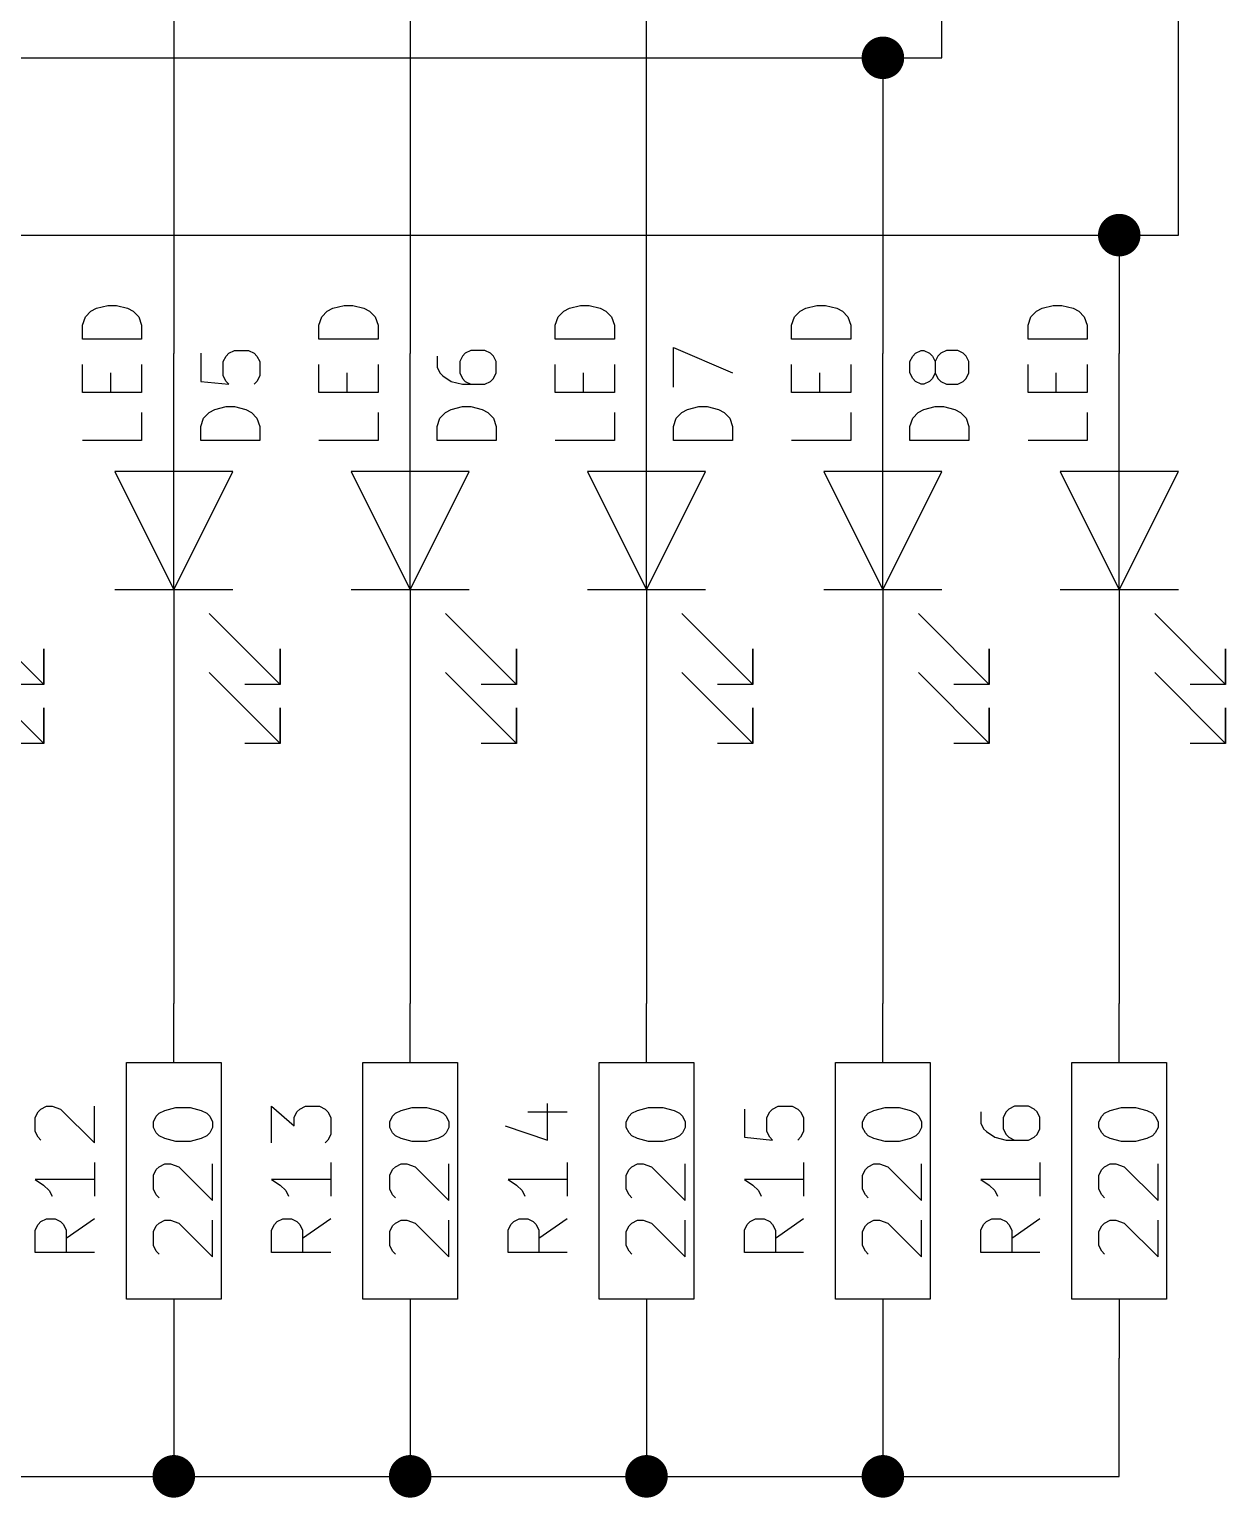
# Model space of a CAD drawing. Extents: x 0.4 to 11.3, y -16.1 to -0.4.
# Drawn here: x 5.028 to 6.04, y -11.868 to -10.626 of the extents above; entities that cross this region are included whole.
import ezdxf

# ---------------------------------------------------------------- set-up
doc = ezdxf.new("R2010")
doc.units = 0
doc.header["$MEASUREMENT"] = 0
for name, color, linetype in [('CYAN2', 4, 'CONTINUOUS'), ('GREEN3', 91, 'CONTINUOUS'), ('RED2', 1, 'CONTINUOUS')]:
    doc.layers.add(name, color=color, linetype=linetype)

msp = doc.modelspace()

# ---------------------------------------------------------------- linework, layer by layer
at = {"layer": 'CYAN2', "linetype": 'CONTINUOUS'}
for p, q in [((5.0752, -10.869), (5.0799, -10.8642)), ((5.0752, -10.869), (5.0799, -10.8642)), ((5.0799, -10.8642), (5.0847, -10.8618)), ((5.0799, -10.8642), (5.0847, -10.8618)), ((5.0847, -10.8618), (5.0942, -10.8594)), ((5.0847, -10.8618), (5.0942, -10.8594)), ((5.0942, -10.8594), (5.1014, -10.8594)), ((5.0942, -10.8594), (5.1014, -10.8594)), ((5.1014, -10.8594), (5.1109, -10.8618)), ((5.1014, -10.8594), (5.1109, -10.8618)), ((5.1109, -10.8618), (5.1157, -10.8642)), ((5.1109, -10.8618), (5.1157, -10.8642)), ((5.1157, -10.8642), (5.1204, -10.869)), ((5.1157, -10.8642), (5.1204, -10.869)), ((5.2752, -10.869), (5.2799, -10.8642)), ((5.2752, -10.869), (5.2799, -10.8642)), ((5.2799, -10.8642), (5.2847, -10.8618)), ((5.2799, -10.8642), (5.2847, -10.8618)), ((5.2847, -10.8618), (5.2942, -10.8594)), ((5.2847, -10.8618), (5.2942, -10.8594)), ((5.2942, -10.8594), (5.3014, -10.8594)), ((5.2942, -10.8594), (5.3014, -10.8594)), ((5.3014, -10.8594), (5.3109, -10.8618)), ((5.3014, -10.8594), (5.3109, -10.8618)), ((5.3109, -10.8618), (5.3157, -10.8642)), ((5.3109, -10.8618), (5.3157, -10.8642)), ((5.3157, -10.8642), (5.3204, -10.869)), ((5.3157, -10.8642), (5.3204, -10.869)), ((5.4752, -10.869), (5.4799, -10.8642)), ((5.4752, -10.869), (5.4799, -10.8642)), ((5.4799, -10.8642), (5.4847, -10.8618)), ((5.4799, -10.8642), (5.4847, -10.8618)), ((5.4847, -10.8618), (5.4942, -10.8594)), ((5.4847, -10.8618), (5.4942, -10.8594)), ((5.4942, -10.8594), (5.5014, -10.8594)), ((5.4942, -10.8594), (5.5014, -10.8594)), ((5.5014, -10.8594), (5.5109, -10.8618)), ((5.5014, -10.8594), (5.5109, -10.8618)), ((5.5109, -10.8618), (5.5157, -10.8642)), ((5.5109, -10.8618), (5.5157, -10.8642)), ((5.5157, -10.8642), (5.5204, -10.869)), ((5.5157, -10.8642), (5.5204, -10.869)), ((5.6752, -10.869), (5.6799, -10.8642)), ((5.6752, -10.869), (5.6799, -10.8642)), ((5.6799, -10.8642), (5.6847, -10.8618)), ((5.6799, -10.8642), (5.6847, -10.8618)), ((5.6847, -10.8618), (5.6942, -10.8594)), ((5.6847, -10.8618), (5.6942, -10.8594)), ((5.6942, -10.8594), (5.7014, -10.8594)), ((5.6942, -10.8594), (5.7014, -10.8594)), ((5.7014, -10.8594), (5.7109, -10.8618)), ((5.7014, -10.8594), (5.7109, -10.8618)), ((5.7109, -10.8618), (5.7157, -10.8642)), ((5.7109, -10.8618), (5.7157, -10.8642)), ((5.7157, -10.8642), (5.7204, -10.869)), ((5.7157, -10.8642), (5.7204, -10.869)), ((5.8752, -10.869), (5.8799, -10.8642)), ((5.8752, -10.869), (5.8799, -10.8642)), ((5.8799, -10.8642), (5.8847, -10.8618)), ((5.8799, -10.8642), (5.8847, -10.8618)), ((5.8847, -10.8618), (5.8942, -10.8594)), ((5.8847, -10.8618), (5.8942, -10.8594)), ((5.8942, -10.8594), (5.9014, -10.8594)), ((5.8942, -10.8594), (5.9014, -10.8594)), ((5.9014, -10.8594), (5.9109, -10.8618)), ((5.9014, -10.8594), (5.9109, -10.8618)), ((5.9109, -10.8618), (5.9157, -10.8642)), ((5.9109, -10.8618), (5.9157, -10.8642)), ((5.9157, -10.8642), (5.9204, -10.869)), ((5.9157, -10.8642), (5.9204, -10.869)), ((5.0728, -10.8761), (5.0752, -10.869)), ((5.0728, -10.8761), (5.0752, -10.869)), ((5.0728, -10.888), (5.0728, -10.8761)), ((5.0728, -10.888), (5.0728, -10.8761)), ((5.1204, -10.869), (5.1228, -10.8761)), ((5.1204, -10.869), (5.1228, -10.8761)), ((5.1228, -10.8761), (5.1228, -10.888)), ((5.1228, -10.8761), (5.1228, -10.888)), ((5.2728, -10.8761), (5.2752, -10.869)), ((5.2728, -10.8761), (5.2752, -10.869)), ((5.2728, -10.888), (5.2728, -10.8761)), ((5.2728, -10.888), (5.2728, -10.8761)), ((5.3204, -10.869), (5.3228, -10.8761)), ((5.3204, -10.869), (5.3228, -10.8761)), ((5.3228, -10.8761), (5.3228, -10.888)), ((5.3228, -10.8761), (5.3228, -10.888)), ((5.4728, -10.8761), (5.4752, -10.869)), ((5.4728, -10.8761), (5.4752, -10.869)), ((5.4728, -10.888), (5.4728, -10.8761)), ((5.4728, -10.888), (5.4728, -10.8761)), ((5.5204, -10.869), (5.5228, -10.8761)), ((5.5204, -10.869), (5.5228, -10.8761)), ((5.5228, -10.8761), (5.5228, -10.888)), ((5.5228, -10.8761), (5.5228, -10.888)), ((5.6728, -10.8761), (5.6752, -10.869)), ((5.6728, -10.8761), (5.6752, -10.869)), ((5.6728, -10.888), (5.6728, -10.8761)), ((5.6728, -10.888), (5.6728, -10.8761)), ((5.7204, -10.869), (5.7228, -10.8761)), ((5.7204, -10.869), (5.7228, -10.8761)), ((5.7228, -10.8761), (5.7228, -10.888)), ((5.7228, -10.8761), (5.7228, -10.888)), ((5.8728, -10.8761), (5.8752, -10.869)), ((5.8728, -10.8761), (5.8752, -10.869)), ((5.8728, -10.888), (5.8728, -10.8761)), ((5.8728, -10.888), (5.8728, -10.8761)), ((5.9204, -10.869), (5.9228, -10.8761)), ((5.9204, -10.869), (5.9228, -10.8761)), ((5.9228, -10.8761), (5.9228, -10.888)), ((5.9228, -10.8761), (5.9228, -10.888)), ((5.1228, -10.888), (5.0728, -10.888)), ((5.1228, -10.888), (5.0728, -10.888)), ((5.3228, -10.888), (5.2728, -10.888)), ((5.3228, -10.888), (5.2728, -10.888)), ((5.5228, -10.888), (5.4728, -10.888)), ((5.5228, -10.888), (5.4728, -10.888)), ((5.7228, -10.888), (5.6728, -10.888)), ((5.7228, -10.888), (5.6728, -10.888)), ((5.9228, -10.888), (5.8728, -10.888)), ((5.9228, -10.888), (5.8728, -10.888)), ((5.1728, -10.8999), (5.1728, -10.9237)), ((5.1728, -10.8999), (5.1728, -10.9237)), ((5.1919, -10.907), (5.1942, -10.9023)), ((5.1919, -10.907), (5.1942, -10.9023)), ((5.1942, -10.9023), (5.1966, -10.8999)), ((5.1942, -10.9023), (5.1966, -10.8999)), ((5.1966, -10.8999), (5.2014, -10.8975)), ((5.1966, -10.8999), (5.2014, -10.8975)), ((5.2014, -10.8975), (5.2133, -10.8975)), ((5.2014, -10.8975), (5.2133, -10.8975)), ((5.2133, -10.8975), (5.218, -10.8999)), ((5.2133, -10.8975), (5.218, -10.8999)), ((5.218, -10.8999), (5.2204, -10.9023)), ((5.218, -10.8999), (5.2204, -10.9023)), ((5.2204, -10.9023), (5.2228, -10.907)), ((5.2204, -10.9023), (5.2228, -10.907)), ((5.3728, -10.9023), (5.3728, -10.9118)), ((5.3728, -10.9023), (5.3728, -10.9118)), ((5.3942, -10.9023), (5.3919, -10.907)), ((5.3942, -10.9023), (5.3919, -10.907)), ((5.3966, -10.8999), (5.3942, -10.9023)), ((5.3966, -10.8999), (5.3942, -10.9023)), ((5.4014, -10.8975), (5.3966, -10.8999)), ((5.4014, -10.8975), (5.3966, -10.8999)), ((5.4133, -10.8975), (5.4014, -10.8975)), ((5.4133, -10.8975), (5.4014, -10.8975)), ((5.418, -10.8999), (5.4133, -10.8975)), ((5.418, -10.8999), (5.4133, -10.8975)), ((5.4204, -10.9023), (5.418, -10.8999)), ((5.4204, -10.9023), (5.418, -10.8999)), ((5.4228, -10.907), (5.4204, -10.9023)), ((5.4228, -10.907), (5.4204, -10.9023)), ((5.5728, -10.9285), (5.5728, -10.8951)), ((5.5728, -10.8951), (5.6228, -10.9166)), ((5.5728, -10.9285), (5.5728, -10.8951)), ((5.5728, -10.8951), (5.6228, -10.9166)), ((5.7728, -10.907), (5.7752, -10.9023)), ((5.7728, -10.907), (5.7752, -10.9023)), ((5.7752, -10.9023), (5.7776, -10.8999)), ((5.7752, -10.9023), (5.7776, -10.8999)), ((5.7776, -10.8999), (5.7823, -10.8975)), ((5.7776, -10.8999), (5.7823, -10.8975)), ((5.7823, -10.8975), (5.7847, -10.8975)), ((5.7823, -10.8975), (5.7847, -10.8975)), ((5.7847, -10.8975), (5.7895, -10.8999)), ((5.7847, -10.8975), (5.7895, -10.8999)), ((5.7895, -10.8999), (5.7919, -10.9023)), ((5.7895, -10.8999), (5.7919, -10.9023)), ((5.7919, -10.9023), (5.7942, -10.907)), ((5.7919, -10.9023), (5.7942, -10.907)), ((5.7966, -10.9023), (5.7942, -10.907)), ((5.7966, -10.9023), (5.7942, -10.907)), ((5.799, -10.8999), (5.7966, -10.9023)), ((5.799, -10.8999), (5.7966, -10.9023)), ((5.8038, -10.8975), (5.799, -10.8999)), ((5.8038, -10.8975), (5.799, -10.8999)), ((5.8133, -10.8975), (5.8038, -10.8975)), ((5.8133, -10.8975), (5.8038, -10.8975)), ((5.818, -10.8999), (5.8133, -10.8975)), ((5.818, -10.8999), (5.8133, -10.8975)), ((5.8204, -10.9023), (5.818, -10.8999)), ((5.8204, -10.9023), (5.818, -10.8999)), ((5.8228, -10.907), (5.8204, -10.9023)), ((5.8228, -10.907), (5.8204, -10.9023)), ((5.0728, -10.9332), (5.0728, -10.9094)), ((5.0728, -10.9332), (5.0728, -10.9094)), ((5.0966, -10.9332), (5.0966, -10.9166)), ((5.0966, -10.9332), (5.0966, -10.9166)), ((5.1228, -10.9094), (5.1228, -10.9332)), ((5.1228, -10.9094), (5.1228, -10.9332)), ((5.1919, -10.9189), (5.1919, -10.907)), ((5.1919, -10.9189), (5.1919, -10.907)), ((5.2228, -10.907), (5.2228, -10.9189)), ((5.2228, -10.907), (5.2228, -10.9189)), ((5.2728, -10.9332), (5.2728, -10.9094)), ((5.2728, -10.9332), (5.2728, -10.9094)), ((5.2966, -10.9332), (5.2966, -10.9166)), ((5.2966, -10.9332), (5.2966, -10.9166)), ((5.3228, -10.9094), (5.3228, -10.9332)), ((5.3228, -10.9094), (5.3228, -10.9332)), ((5.3728, -10.9118), (5.3752, -10.9166)), ((5.3728, -10.9118), (5.3752, -10.9166)), ((5.3752, -10.9166), (5.3776, -10.9189)), ((5.3752, -10.9166), (5.3776, -10.9189)), ((5.3919, -10.907), (5.3919, -10.9166)), ((5.3919, -10.907), (5.3919, -10.9166)), ((5.3919, -10.9166), (5.3942, -10.9213)), ((5.3919, -10.9166), (5.3942, -10.9213)), ((5.4204, -10.9213), (5.4228, -10.9166)), ((5.4204, -10.9213), (5.4228, -10.9166)), ((5.4228, -10.9166), (5.4228, -10.907)), ((5.4228, -10.9166), (5.4228, -10.907)), ((5.4728, -10.9332), (5.4728, -10.9094)), ((5.4728, -10.9332), (5.4728, -10.9094)), ((5.4966, -10.9332), (5.4966, -10.9166)), ((5.4966, -10.9332), (5.4966, -10.9166)), ((5.5228, -10.9094), (5.5228, -10.9332)), ((5.5228, -10.9094), (5.5228, -10.9332)), ((5.6728, -10.9332), (5.6728, -10.9094)), ((5.6728, -10.9332), (5.6728, -10.9094)), ((5.6966, -10.9332), (5.6966, -10.9166)), ((5.6966, -10.9332), (5.6966, -10.9166)), ((5.7228, -10.9094), (5.7228, -10.9332)), ((5.7228, -10.9094), (5.7228, -10.9332)), ((5.7728, -10.9166), (5.7728, -10.907)), ((5.7728, -10.9166), (5.7728, -10.907)), ((5.7752, -10.9213), (5.7728, -10.9166)), ((5.7752, -10.9213), (5.7728, -10.9166)), ((5.7942, -10.9166), (5.7919, -10.9213)), ((5.7942, -10.9166), (5.7919, -10.9213)), ((5.7942, -10.907), (5.7942, -10.9166)), ((5.7942, -10.907), (5.7942, -10.9166)), ((5.7942, -10.9166), (5.7966, -10.9213)), ((5.7942, -10.9166), (5.7966, -10.9213)), ((5.8204, -10.9213), (5.8228, -10.9166)), ((5.8204, -10.9213), (5.8228, -10.9166)), ((5.8228, -10.9166), (5.8228, -10.907)), ((5.8228, -10.9166), (5.8228, -10.907)), ((5.8728, -10.9332), (5.8728, -10.9094)), ((5.8728, -10.9332), (5.8728, -10.9094)), ((5.8966, -10.9332), (5.8966, -10.9166)), ((5.8966, -10.9332), (5.8966, -10.9166)), ((5.9228, -10.9094), (5.9228, -10.9332)), ((5.9228, -10.9094), (5.9228, -10.9332)), ((5.1728, -10.9237), (5.1966, -10.9261)), ((5.1728, -10.9237), (5.1966, -10.9261)), ((5.1942, -10.9237), (5.1919, -10.9189)), ((5.1942, -10.9237), (5.1919, -10.9189)), ((5.1966, -10.9261), (5.1942, -10.9237)), ((5.1966, -10.9261), (5.1942, -10.9237)), ((5.2204, -10.9237), (5.218, -10.9261)), ((5.2204, -10.9237), (5.218, -10.9261)), ((5.2228, -10.9189), (5.2204, -10.9237)), ((5.2228, -10.9189), (5.2204, -10.9237)), ((5.3776, -10.9189), (5.3847, -10.9237)), ((5.3776, -10.9189), (5.3847, -10.9237)), ((5.3847, -10.9237), (5.3942, -10.9261)), ((5.3847, -10.9237), (5.3942, -10.9261)), ((5.3942, -10.9213), (5.3966, -10.9237)), ((5.3942, -10.9213), (5.3966, -10.9237)), ((5.3942, -10.9261), (5.4133, -10.9261)), ((5.3942, -10.9261), (5.4133, -10.9261)), ((5.3966, -10.9237), (5.4014, -10.9261)), ((5.3966, -10.9237), (5.4014, -10.9261)), ((5.4133, -10.9261), (5.418, -10.9237)), ((5.4133, -10.9261), (5.418, -10.9237)), ((5.418, -10.9237), (5.4204, -10.9213)), ((5.418, -10.9237), (5.4204, -10.9213)), ((5.7776, -10.9237), (5.7752, -10.9213)), ((5.7776, -10.9237), (5.7752, -10.9213)), ((5.7823, -10.9261), (5.7776, -10.9237)), ((5.7823, -10.9261), (5.7776, -10.9237)), ((5.7847, -10.9261), (5.7823, -10.9261)), ((5.7847, -10.9261), (5.7823, -10.9261)), ((5.7895, -10.9237), (5.7847, -10.9261)), ((5.7895, -10.9237), (5.7847, -10.9261)), ((5.7919, -10.9213), (5.7895, -10.9237)), ((5.7919, -10.9213), (5.7895, -10.9237)), ((5.7966, -10.9213), (5.799, -10.9237)), ((5.7966, -10.9213), (5.799, -10.9237)), ((5.799, -10.9237), (5.8038, -10.9261)), ((5.799, -10.9237), (5.8038, -10.9261)), ((5.8038, -10.9261), (5.8133, -10.9261)), ((5.8038, -10.9261), (5.8133, -10.9261)), ((5.8133, -10.9261), (5.818, -10.9237)), ((5.8133, -10.9261), (5.818, -10.9237)), ((5.818, -10.9237), (5.8204, -10.9213)), ((5.818, -10.9237), (5.8204, -10.9213)), ((5.1228, -10.9332), (5.0728, -10.9332)), ((5.1228, -10.9332), (5.0728, -10.9332)), ((5.3228, -10.9332), (5.2728, -10.9332)), ((5.3228, -10.9332), (5.2728, -10.9332)), ((5.5228, -10.9332), (5.4728, -10.9332)), ((5.5228, -10.9332), (5.4728, -10.9332)), ((5.7228, -10.9332), (5.6728, -10.9332)), ((5.7228, -10.9332), (5.6728, -10.9332)), ((5.9228, -10.9332), (5.8728, -10.9332)), ((5.9228, -10.9332), (5.8728, -10.9332)), ((5.1228, -10.9499), (5.1228, -10.9737)), ((5.1228, -10.9499), (5.1228, -10.9737)), ((5.1728, -10.9618), (5.1752, -10.9547)), ((5.1728, -10.9618), (5.1752, -10.9547)), ((5.1752, -10.9547), (5.1799, -10.9499)), ((5.1752, -10.9547), (5.1799, -10.9499)), ((5.1799, -10.9499), (5.1847, -10.9475)), ((5.1799, -10.9499), (5.1847, -10.9475)), ((5.1847, -10.9475), (5.1942, -10.9451)), ((5.1847, -10.9475), (5.1942, -10.9451)), ((5.1942, -10.9451), (5.2014, -10.9451)), ((5.1942, -10.9451), (5.2014, -10.9451)), ((5.2014, -10.9451), (5.2109, -10.9475)), ((5.2014, -10.9451), (5.2109, -10.9475)), ((5.2109, -10.9475), (5.2157, -10.9499)), ((5.2109, -10.9475), (5.2157, -10.9499)), ((5.2157, -10.9499), (5.2204, -10.9547)), ((5.2157, -10.9499), (5.2204, -10.9547)), ((5.2204, -10.9547), (5.2228, -10.9618)), ((5.2204, -10.9547), (5.2228, -10.9618)), ((5.3228, -10.9499), (5.3228, -10.9737)), ((5.3228, -10.9499), (5.3228, -10.9737)), ((5.3728, -10.9618), (5.3752, -10.9547)), ((5.3728, -10.9618), (5.3752, -10.9547)), ((5.3752, -10.9547), (5.3799, -10.9499)), ((5.3752, -10.9547), (5.3799, -10.9499)), ((5.3799, -10.9499), (5.3847, -10.9475)), ((5.3799, -10.9499), (5.3847, -10.9475)), ((5.3847, -10.9475), (5.3942, -10.9451)), ((5.3847, -10.9475), (5.3942, -10.9451)), ((5.3942, -10.9451), (5.4014, -10.9451)), ((5.3942, -10.9451), (5.4014, -10.9451)), ((5.4014, -10.9451), (5.4109, -10.9475)), ((5.4014, -10.9451), (5.4109, -10.9475)), ((5.4109, -10.9475), (5.4157, -10.9499)), ((5.4109, -10.9475), (5.4157, -10.9499)), ((5.4157, -10.9499), (5.4204, -10.9547)), ((5.4157, -10.9499), (5.4204, -10.9547)), ((5.4204, -10.9547), (5.4228, -10.9618)), ((5.4204, -10.9547), (5.4228, -10.9618)), ((5.5228, -10.9499), (5.5228, -10.9737)), ((5.5228, -10.9499), (5.5228, -10.9737)), ((5.5728, -10.9618), (5.5752, -10.9547)), ((5.5728, -10.9618), (5.5752, -10.9547)), ((5.5752, -10.9547), (5.5799, -10.9499)), ((5.5752, -10.9547), (5.5799, -10.9499)), ((5.5799, -10.9499), (5.5847, -10.9475)), ((5.5799, -10.9499), (5.5847, -10.9475)), ((5.5847, -10.9475), (5.5942, -10.9451)), ((5.5847, -10.9475), (5.5942, -10.9451)), ((5.5942, -10.9451), (5.6014, -10.9451)), ((5.5942, -10.9451), (5.6014, -10.9451)), ((5.6014, -10.9451), (5.6109, -10.9475)), ((5.6014, -10.9451), (5.6109, -10.9475)), ((5.6109, -10.9475), (5.6157, -10.9499)), ((5.6109, -10.9475), (5.6157, -10.9499)), ((5.6157, -10.9499), (5.6204, -10.9547)), ((5.6157, -10.9499), (5.6204, -10.9547)), ((5.6204, -10.9547), (5.6228, -10.9618)), ((5.6204, -10.9547), (5.6228, -10.9618)), ((5.7228, -10.9499), (5.7228, -10.9737)), ((5.7228, -10.9499), (5.7228, -10.9737)), ((5.7728, -10.9618), (5.7752, -10.9547)), ((5.7728, -10.9618), (5.7752, -10.9547)), ((5.7752, -10.9547), (5.7799, -10.9499)), ((5.7752, -10.9547), (5.7799, -10.9499)), ((5.7799, -10.9499), (5.7847, -10.9475)), ((5.7799, -10.9499), (5.7847, -10.9475)), ((5.7847, -10.9475), (5.7942, -10.9451)), ((5.7847, -10.9475), (5.7942, -10.9451)), ((5.7942, -10.9451), (5.8014, -10.9451)), ((5.7942, -10.9451), (5.8014, -10.9451)), ((5.8014, -10.9451), (5.8109, -10.9475)), ((5.8014, -10.9451), (5.8109, -10.9475)), ((5.8109, -10.9475), (5.8157, -10.9499)), ((5.8109, -10.9475), (5.8157, -10.9499)), ((5.8157, -10.9499), (5.8204, -10.9547)), ((5.8157, -10.9499), (5.8204, -10.9547)), ((5.8204, -10.9547), (5.8228, -10.9618)), ((5.8204, -10.9547), (5.8228, -10.9618)), ((5.9228, -10.9499), (5.9228, -10.9737)), ((5.9228, -10.9499), (5.9228, -10.9737)), ((5.1728, -10.9737), (5.1728, -10.9618)), ((5.1728, -10.9737), (5.1728, -10.9618)), ((5.2228, -10.9618), (5.2228, -10.9737)), ((5.2228, -10.9618), (5.2228, -10.9737)), ((5.3728, -10.9737), (5.3728, -10.9618)), ((5.3728, -10.9737), (5.3728, -10.9618)), ((5.4228, -10.9618), (5.4228, -10.9737)), ((5.4228, -10.9618), (5.4228, -10.9737)), ((5.5728, -10.9737), (5.5728, -10.9618)), ((5.5728, -10.9737), (5.5728, -10.9618)), ((5.6228, -10.9618), (5.6228, -10.9737)), ((5.6228, -10.9618), (5.6228, -10.9737)), ((5.7728, -10.9737), (5.7728, -10.9618)), ((5.7728, -10.9737), (5.7728, -10.9618)), ((5.8228, -10.9618), (5.8228, -10.9737)), ((5.8228, -10.9618), (5.8228, -10.9737)), ((5.1228, -10.9737), (5.0728, -10.9737)), ((5.1228, -10.9737), (5.0728, -10.9737)), ((5.2228, -10.9737), (5.1728, -10.9737)), ((5.2228, -10.9737), (5.1728, -10.9737)), ((5.3228, -10.9737), (5.2728, -10.9737)), ((5.3228, -10.9737), (5.2728, -10.9737)), ((5.4228, -10.9737), (5.3728, -10.9737)), ((5.4228, -10.9737), (5.3728, -10.9737)), ((5.5228, -10.9737), (5.4728, -10.9737)), ((5.5228, -10.9737), (5.4728, -10.9737)), ((5.6228, -10.9737), (5.5728, -10.9737)), ((5.6228, -10.9737), (5.5728, -10.9737)), ((5.7228, -10.9737), (5.6728, -10.9737)), ((5.7228, -10.9737), (5.6728, -10.9737)), ((5.8228, -10.9737), (5.7728, -10.9737)), ((5.8228, -10.9737), (5.7728, -10.9737)), ((5.9228, -10.9737), (5.8728, -10.9737)), ((5.9228, -10.9737), (5.8728, -10.9737)), ((5.0376, -11.5393), (5.0423, -11.5369)), ((5.0423, -11.5369), (5.0471, -11.5369)), ((5.0471, -11.5369), (5.0542, -11.5393)), ((5.0828, -11.5679), (5.0828, -11.5369)), ((5.1423, -11.5405), (5.1518, -11.5381)), ((5.1518, -11.5381), (5.1638, -11.5381)), ((5.1638, -11.5381), (5.1733, -11.5405)), ((5.2328, -11.5679), (5.2328, -11.5369)), ((5.2328, -11.5369), (5.2518, -11.5536)), ((5.2566, -11.5393), (5.2614, -11.5369)), ((5.2614, -11.5369), (5.2733, -11.5369)), ((5.2733, -11.5369), (5.278, -11.5393)), ((5.3423, -11.5405), (5.3518, -11.5381)), ((5.3518, -11.5381), (5.3638, -11.5381)), ((5.3638, -11.5381), (5.3733, -11.5405)), ((5.4661, -11.5655), (5.4661, -11.5345)), ((5.5423, -11.5405), (5.5518, -11.5381)), ((5.5518, -11.5381), (5.5638, -11.5381)), ((5.5638, -11.5381), (5.5733, -11.5405)), ((5.6566, -11.5393), (5.6614, -11.5369)), ((5.6614, -11.5369), (5.6733, -11.5369)), ((5.6733, -11.5369), (5.678, -11.5393)), ((5.7423, -11.5405), (5.7518, -11.5381)), ((5.7518, -11.5381), (5.7638, -11.5381)), ((5.7638, -11.5381), (5.7733, -11.5405)), ((5.8614, -11.5369), (5.8566, -11.5393)), ((5.8733, -11.5369), (5.8614, -11.5369)), ((5.878, -11.5393), (5.8733, -11.5369)), ((5.9423, -11.5405), (5.9518, -11.5381)), ((5.9518, -11.5381), (5.9638, -11.5381)), ((5.9638, -11.5381), (5.9733, -11.5405)), ((5.0328, -11.5464), (5.0352, -11.5417)), ((5.0328, -11.5583), (5.0328, -11.5464)), ((5.0352, -11.5417), (5.0376, -11.5393)), ((5.0542, -11.5393), (5.0828, -11.5679)), ((5.1328, -11.55), (5.1352, -11.5452)), ((5.1328, -11.5548), (5.1328, -11.55)), ((5.1352, -11.5452), (5.1376, -11.5429)), ((5.1376, -11.5429), (5.1423, -11.5405)), ((5.1733, -11.5405), (5.178, -11.5429)), ((5.178, -11.5429), (5.1804, -11.5452)), ((5.1804, -11.5452), (5.1828, -11.55)), ((5.1828, -11.55), (5.1828, -11.5548)), ((5.2518, -11.5464), (5.2542, -11.5417)), ((5.2518, -11.5536), (5.2518, -11.5464)), ((5.2542, -11.5417), (5.2566, -11.5393)), ((5.278, -11.5393), (5.2804, -11.5417)), ((5.2804, -11.5417), (5.2828, -11.5464)), ((5.2828, -11.5464), (5.2828, -11.5607)), ((5.3328, -11.55), (5.3352, -11.5452)), ((5.3328, -11.5548), (5.3328, -11.55)), ((5.3352, -11.5452), (5.3376, -11.5429)), ((5.3376, -11.5429), (5.3423, -11.5405)), ((5.3733, -11.5405), (5.378, -11.5429)), ((5.378, -11.5429), (5.3804, -11.5452)), ((5.3804, -11.5452), (5.3828, -11.55)), ((5.3828, -11.55), (5.3828, -11.5548)), ((5.4495, -11.5417), (5.4828, -11.5417)), ((5.5328, -11.55), (5.5352, -11.5452)), ((5.5328, -11.5548), (5.5328, -11.55)), ((5.5352, -11.5452), (5.5376, -11.5429)), ((5.5376, -11.5429), (5.5423, -11.5405)), ((5.5733, -11.5405), (5.578, -11.5429)), ((5.578, -11.5429), (5.5804, -11.5452)), ((5.5804, -11.5452), (5.5828, -11.55)), ((5.5828, -11.55), (5.5828, -11.5548)), ((5.6328, -11.5393), (5.6328, -11.5631)), ((5.6518, -11.5464), (5.6542, -11.5417)), ((5.6518, -11.5583), (5.6518, -11.5464)), ((5.6542, -11.5417), (5.6566, -11.5393)), ((5.678, -11.5393), (5.6804, -11.5417)), ((5.6804, -11.5417), (5.6828, -11.5464)), ((5.6828, -11.5464), (5.6828, -11.5583)), ((5.7328, -11.55), (5.7352, -11.5452)), ((5.7328, -11.5548), (5.7328, -11.55)), ((5.7352, -11.5452), (5.7376, -11.5429)), ((5.7376, -11.5429), (5.7423, -11.5405)), ((5.7733, -11.5405), (5.778, -11.5429)), ((5.778, -11.5429), (5.7804, -11.5452)), ((5.7804, -11.5452), (5.7828, -11.55)), ((5.7828, -11.55), (5.7828, -11.5548)), ((5.8328, -11.5417), (5.8328, -11.5512)), ((5.8328, -11.5512), (5.8352, -11.5559)), ((5.8542, -11.5417), (5.8518, -11.5464)), ((5.8518, -11.5464), (5.8518, -11.5559)), ((5.8566, -11.5393), (5.8542, -11.5417)), ((5.8804, -11.5417), (5.878, -11.5393)), ((5.8828, -11.5464), (5.8804, -11.5417)), ((5.8828, -11.5559), (5.8828, -11.5464)), ((5.9328, -11.55), (5.9352, -11.5452)), ((5.9328, -11.5548), (5.9328, -11.55)), ((5.9352, -11.5452), (5.9376, -11.5429)), ((5.9376, -11.5429), (5.9423, -11.5405)), ((5.9733, -11.5405), (5.978, -11.5429)), ((5.978, -11.5429), (5.9804, -11.5452)), ((5.9804, -11.5452), (5.9828, -11.55)), ((5.9828, -11.55), (5.9828, -11.5548)), ((5.0352, -11.5631), (5.0328, -11.5583)), ((5.0376, -11.5655), (5.0352, -11.5631)), ((5.1352, -11.5595), (5.1328, -11.5548)), ((5.1376, -11.5619), (5.1352, -11.5595)), ((5.1423, -11.5643), (5.1376, -11.5619)), ((5.178, -11.5619), (5.1733, -11.5643)), ((5.1804, -11.5595), (5.178, -11.5619)), ((5.1828, -11.5548), (5.1804, -11.5595)), ((5.2828, -11.5607), (5.2804, -11.5655)), ((5.3352, -11.5595), (5.3328, -11.5548)), ((5.3376, -11.5619), (5.3352, -11.5595)), ((5.3423, -11.5643), (5.3376, -11.5619)), ((5.378, -11.5619), (5.3733, -11.5643)), ((5.3804, -11.5595), (5.378, -11.5619)), ((5.3828, -11.5548), (5.3804, -11.5595)), ((5.4304, -11.5536), (5.4661, -11.5655)), ((5.5352, -11.5595), (5.5328, -11.5548)), ((5.5376, -11.5619), (5.5352, -11.5595)), ((5.5423, -11.5643), (5.5376, -11.5619)), ((5.578, -11.5619), (5.5733, -11.5643)), ((5.5804, -11.5595), (5.578, -11.5619)), ((5.5828, -11.5548), (5.5804, -11.5595)), ((5.6328, -11.5631), (5.6566, -11.5655)), ((5.6542, -11.5631), (5.6518, -11.5583)), ((5.6566, -11.5655), (5.6542, -11.5631)), ((5.6804, -11.5631), (5.678, -11.5655)), ((5.6828, -11.5583), (5.6804, -11.5631)), ((5.7352, -11.5595), (5.7328, -11.5548)), ((5.7376, -11.5619), (5.7352, -11.5595)), ((5.7423, -11.5643), (5.7376, -11.5619)), ((5.778, -11.5619), (5.7733, -11.5643)), ((5.7804, -11.5595), (5.778, -11.5619)), ((5.7828, -11.5548), (5.7804, -11.5595)), ((5.8352, -11.5559), (5.8376, -11.5583)), ((5.8376, -11.5583), (5.8447, -11.5631)), ((5.8447, -11.5631), (5.8542, -11.5655)), ((5.8518, -11.5559), (5.8542, -11.5607)), ((5.8542, -11.5607), (5.8566, -11.5631)), ((5.8566, -11.5631), (5.8614, -11.5655)), ((5.8733, -11.5655), (5.878, -11.5631)), ((5.878, -11.5631), (5.8804, -11.5607)), ((5.8804, -11.5607), (5.8828, -11.5559)), ((5.9352, -11.5595), (5.9328, -11.5548)), ((5.9376, -11.5619), (5.9352, -11.5595)), ((5.9423, -11.5643), (5.9376, -11.5619)), ((5.978, -11.5619), (5.9733, -11.5643)), ((5.9804, -11.5595), (5.978, -11.5619)), ((5.9828, -11.5548), (5.9804, -11.5595)), ((5.1518, -11.5667), (5.1423, -11.5643)), ((5.1638, -11.5667), (5.1518, -11.5667)), ((5.1733, -11.5643), (5.1638, -11.5667)), ((5.2804, -11.5655), (5.278, -11.5679)), ((5.3518, -11.5667), (5.3423, -11.5643)), ((5.3638, -11.5667), (5.3518, -11.5667)), ((5.3733, -11.5643), (5.3638, -11.5667)), ((5.5518, -11.5667), (5.5423, -11.5643)), ((5.5638, -11.5667), (5.5518, -11.5667)), ((5.5733, -11.5643), (5.5638, -11.5667)), ((5.7518, -11.5667), (5.7423, -11.5643)), ((5.7638, -11.5667), (5.7518, -11.5667)), ((5.7733, -11.5643), (5.7638, -11.5667)), ((5.8542, -11.5655), (5.8733, -11.5655)), ((5.9518, -11.5667), (5.9423, -11.5643)), ((5.9638, -11.5667), (5.9518, -11.5667)), ((5.9733, -11.5643), (5.9638, -11.5667)), ((5.0828, -11.5845), (5.0828, -11.6131)), ((5.1352, -11.5905), (5.1376, -11.5881)), ((5.1376, -11.5881), (5.1423, -11.5857)), ((5.1423, -11.5857), (5.1471, -11.5857)), ((5.1471, -11.5857), (5.1542, -11.5881)), ((5.1542, -11.5881), (5.1828, -11.6167)), ((5.1828, -11.6167), (5.1828, -11.5857)), ((5.2828, -11.5845), (5.2828, -11.6131)), ((5.3352, -11.5905), (5.3376, -11.5881)), ((5.3376, -11.5881), (5.3423, -11.5857)), ((5.3423, -11.5857), (5.3471, -11.5857)), ((5.3471, -11.5857), (5.3542, -11.5881)), ((5.3542, -11.5881), (5.3828, -11.6167)), ((5.3828, -11.6167), (5.3828, -11.5857)), ((5.4828, -11.5845), (5.4828, -11.6131)), ((5.5352, -11.5905), (5.5376, -11.5881)), ((5.5376, -11.5881), (5.5423, -11.5857)), ((5.5423, -11.5857), (5.5471, -11.5857)), ((5.5471, -11.5857), (5.5542, -11.5881)), ((5.5542, -11.5881), (5.5828, -11.6167)), ((5.5828, -11.6167), (5.5828, -11.5857)), ((5.6828, -11.5845), (5.6828, -11.6131)), ((5.7352, -11.5905), (5.7376, -11.5881)), ((5.7376, -11.5881), (5.7423, -11.5857)), ((5.7423, -11.5857), (5.7471, -11.5857)), ((5.7471, -11.5857), (5.7542, -11.5881)), ((5.7542, -11.5881), (5.7828, -11.6167)), ((5.7828, -11.6167), (5.7828, -11.5857)), ((5.8828, -11.5845), (5.8828, -11.6131)), ((5.9352, -11.5905), (5.9376, -11.5881)), ((5.9376, -11.5881), (5.9423, -11.5857)), ((5.9423, -11.5857), (5.9471, -11.5857)), ((5.9471, -11.5857), (5.9542, -11.5881)), ((5.9542, -11.5881), (5.9828, -11.6167)), ((5.9828, -11.6167), (5.9828, -11.5857)), ((5.0828, -11.5988), (5.0328, -11.5988)), ((5.0328, -11.5988), (5.0399, -11.6036)), ((5.1328, -11.5952), (5.1352, -11.5905)), ((5.1328, -11.6071), (5.1328, -11.5952)), ((5.2828, -11.5988), (5.2328, -11.5988)), ((5.2328, -11.5988), (5.2399, -11.6036)), ((5.3328, -11.5952), (5.3352, -11.5905)), ((5.3328, -11.6071), (5.3328, -11.5952)), ((5.4828, -11.5988), (5.4328, -11.5988)), ((5.4328, -11.5988), (5.4399, -11.6036)), ((5.5328, -11.5952), (5.5352, -11.5905)), ((5.5328, -11.6071), (5.5328, -11.5952)), ((5.6828, -11.5988), (5.6328, -11.5988)), ((5.6328, -11.5988), (5.6399, -11.6036)), ((5.7328, -11.5952), (5.7352, -11.5905)), ((5.7328, -11.6071), (5.7328, -11.5952)), ((5.8828, -11.5988), (5.8328, -11.5988)), ((5.8328, -11.5988), (5.8399, -11.6036)), ((5.9328, -11.5952), (5.9352, -11.5905)), ((5.9328, -11.6071), (5.9328, -11.5952)), ((5.0399, -11.6036), (5.0447, -11.6083)), ((5.0447, -11.6083), (5.0471, -11.6131)), ((5.1352, -11.6119), (5.1328, -11.6071)), ((5.1376, -11.6143), (5.1352, -11.6119)), ((5.2399, -11.6036), (5.2447, -11.6083)), ((5.2447, -11.6083), (5.2471, -11.6131)), ((5.3352, -11.6119), (5.3328, -11.6071)), ((5.3376, -11.6143), (5.3352, -11.6119)), ((5.4399, -11.6036), (5.4447, -11.6083)), ((5.4447, -11.6083), (5.4471, -11.6131)), ((5.5352, -11.6119), (5.5328, -11.6071)), ((5.5376, -11.6143), (5.5352, -11.6119)), ((5.6399, -11.6036), (5.6447, -11.6083)), ((5.6447, -11.6083), (5.6471, -11.6131)), ((5.7352, -11.6119), (5.7328, -11.6071)), ((5.7376, -11.6143), (5.7352, -11.6119)), ((5.8399, -11.6036), (5.8447, -11.6083)), ((5.8447, -11.6083), (5.8471, -11.6131)), ((5.9352, -11.6119), (5.9328, -11.6071)), ((5.9376, -11.6143), (5.9352, -11.6119)), ((5.0328, -11.6417), (5.0352, -11.6369)), ((5.0352, -11.6369), (5.0376, -11.6345)), ((5.0376, -11.6345), (5.0423, -11.6321)), ((5.0423, -11.6321), (5.0495, -11.6321)), ((5.0495, -11.6321), (5.0542, -11.6345)), ((5.0542, -11.6345), (5.0566, -11.6369)), ((5.0566, -11.6369), (5.059, -11.6417)), ((5.0828, -11.6321), (5.059, -11.6488)), ((5.1328, -11.6429), (5.1352, -11.6381)), ((5.1352, -11.6381), (5.1376, -11.6357)), ((5.1376, -11.6357), (5.1423, -11.6333)), ((5.1423, -11.6333), (5.1471, -11.6333)), ((5.1471, -11.6333), (5.1542, -11.6357)), ((5.1542, -11.6357), (5.1828, -11.6643)), ((5.1828, -11.6643), (5.1828, -11.6333)), ((5.2328, -11.6417), (5.2352, -11.6369)), ((5.2352, -11.6369), (5.2376, -11.6345)), ((5.2376, -11.6345), (5.2423, -11.6321)), ((5.2423, -11.6321), (5.2495, -11.6321)), ((5.2495, -11.6321), (5.2542, -11.6345)), ((5.2542, -11.6345), (5.2566, -11.6369)), ((5.2566, -11.6369), (5.259, -11.6417)), ((5.2828, -11.6321), (5.259, -11.6488)), ((5.3328, -11.6429), (5.3352, -11.6381)), ((5.3352, -11.6381), (5.3376, -11.6357)), ((5.3376, -11.6357), (5.3423, -11.6333)), ((5.3423, -11.6333), (5.3471, -11.6333)), ((5.3471, -11.6333), (5.3542, -11.6357)), ((5.3542, -11.6357), (5.3828, -11.6643)), ((5.3828, -11.6643), (5.3828, -11.6333)), ((5.4328, -11.6417), (5.4352, -11.6369)), ((5.4352, -11.6369), (5.4376, -11.6345)), ((5.4376, -11.6345), (5.4423, -11.6321)), ((5.4423, -11.6321), (5.4495, -11.6321)), ((5.4495, -11.6321), (5.4542, -11.6345)), ((5.4542, -11.6345), (5.4566, -11.6369)), ((5.4566, -11.6369), (5.459, -11.6417)), ((5.4828, -11.6321), (5.459, -11.6488)), ((5.5328, -11.6429), (5.5352, -11.6381)), ((5.5352, -11.6381), (5.5376, -11.6357)), ((5.5376, -11.6357), (5.5423, -11.6333)), ((5.5423, -11.6333), (5.5471, -11.6333)), ((5.5471, -11.6333), (5.5542, -11.6357)), ((5.5542, -11.6357), (5.5828, -11.6643)), ((5.5828, -11.6643), (5.5828, -11.6333)), ((5.6328, -11.6417), (5.6352, -11.6369)), ((5.6352, -11.6369), (5.6376, -11.6345)), ((5.6376, -11.6345), (5.6423, -11.6321)), ((5.6423, -11.6321), (5.6495, -11.6321)), ((5.6495, -11.6321), (5.6542, -11.6345)), ((5.6542, -11.6345), (5.6566, -11.6369)), ((5.6566, -11.6369), (5.659, -11.6417)), ((5.6828, -11.6321), (5.659, -11.6488)), ((5.7328, -11.6429), (5.7352, -11.6381)), ((5.7352, -11.6381), (5.7376, -11.6357)), ((5.7376, -11.6357), (5.7423, -11.6333)), ((5.7423, -11.6333), (5.7471, -11.6333)), ((5.7471, -11.6333), (5.7542, -11.6357)), ((5.7542, -11.6357), (5.7828, -11.6643)), ((5.7828, -11.6643), (5.7828, -11.6333)), ((5.8328, -11.6417), (5.8352, -11.6369)), ((5.8352, -11.6369), (5.8376, -11.6345)), ((5.8376, -11.6345), (5.8423, -11.6321)), ((5.8423, -11.6321), (5.8495, -11.6321)), ((5.8495, -11.6321), (5.8542, -11.6345)), ((5.8542, -11.6345), (5.8566, -11.6369)), ((5.8566, -11.6369), (5.859, -11.6417)), ((5.8828, -11.6321), (5.859, -11.6488)), ((5.9328, -11.6429), (5.9352, -11.6381)), ((5.9352, -11.6381), (5.9376, -11.6357)), ((5.9376, -11.6357), (5.9423, -11.6333)), ((5.9423, -11.6333), (5.9471, -11.6333)), ((5.9471, -11.6333), (5.9542, -11.6357)), ((5.9542, -11.6357), (5.9828, -11.6643)), ((5.9828, -11.6643), (5.9828, -11.6333)), ((5.0328, -11.6607), (5.0328, -11.6417)), ((5.059, -11.6417), (5.059, -11.6607)), ((5.1328, -11.6548), (5.1328, -11.6429)), ((5.2328, -11.6607), (5.2328, -11.6417)), ((5.259, -11.6417), (5.259, -11.6607)), ((5.3328, -11.6548), (5.3328, -11.6429)), ((5.4328, -11.6607), (5.4328, -11.6417)), ((5.459, -11.6417), (5.459, -11.6607)), ((5.5328, -11.6548), (5.5328, -11.6429)), ((5.6328, -11.6607), (5.6328, -11.6417)), ((5.659, -11.6417), (5.659, -11.6607)), ((5.7328, -11.6548), (5.7328, -11.6429)), ((5.8328, -11.6607), (5.8328, -11.6417)), ((5.859, -11.6417), (5.859, -11.6607)), ((5.9328, -11.6548), (5.9328, -11.6429)), ((5.0828, -11.6607), (5.0328, -11.6607)), ((5.1352, -11.6595), (5.1328, -11.6548)), ((5.1376, -11.6619), (5.1352, -11.6595)), ((5.2828, -11.6607), (5.2328, -11.6607)), ((5.3352, -11.6595), (5.3328, -11.6548)), ((5.3376, -11.6619), (5.3352, -11.6595)), ((5.4828, -11.6607), (5.4328, -11.6607)), ((5.5352, -11.6595), (5.5328, -11.6548)), ((5.5376, -11.6619), (5.5352, -11.6595)), ((5.6828, -11.6607), (5.6328, -11.6607)), ((5.7352, -11.6595), (5.7328, -11.6548)), ((5.7376, -11.6619), (5.7352, -11.6595)), ((5.8828, -11.6607), (5.8328, -11.6607)), ((5.9352, -11.6595), (5.9328, -11.6548)), ((5.9376, -11.6619), (5.9352, -11.6595))]:
    msp.add_line(p, q, dxfattribs=at)
at = {"layer": 'GREEN3', "linetype": 'CONTINUOUS'}
for p, q in [((6, -10.8), (6, -6.15)), ((5.8, -10.65), (5.8, -6.25)), ((5.15, -10.2), (5.15, -10.9)), ((5.35, -10.35), (5.35, -10.9)), ((5.55, -10.9), (5.55, -10.5)), ((4, -10.65), (5.75, -10.65)), ((5.75, -10.65), (5.8, -10.65)), ((5.75, -10.65), (5.75, -10.9)), ((4.2, -10.8), (5.95, -10.8)), ((5.95, -10.8), (5.95, -10.9)), ((5.95, -10.8), (6, -10.8)), ((5.15, -11.2), (5.15, -11.45)), ((5.35, -11.2), (5.35, -11.45)), ((5.55, -11.2), (5.55, -11.45)), ((5.75, -11.2), (5.75, -11.45)), ((5.95, -11.2), (5.95, -11.45)), ((5.15, -11.75), (5.15, -11.85)), ((5.35, -11.75), (5.35, -11.85)), ((5.55, -11.75), (5.55, -11.85)), ((5.75, -11.75), (5.75, -11.85)), ((5.95, -11.85), (5.95, -11.75)), ((4.95, -11.85), (5.15, -11.85)), ((5.15, -11.85), (5.35, -11.85)), ((5.35, -11.85), (5.55, -11.85)), ((5.55, -11.85), (5.75, -11.85)), ((5.75, -11.85), (5.95, -11.85))]:
    msp.add_line(p, q, dxfattribs=at)
at = {"layer": 'GREEN3', "const_width": 0.018}
for points in [[(5.741, -10.65, 1), (5.759, -10.65, 1)], [(5.941, -10.8, 1), (5.959, -10.8, 1)], [(5.141, -11.85, 1), (5.159, -11.85, 1)], [(5.341, -11.85, 1), (5.359, -11.85, 1)], [(5.541, -11.85, 1), (5.559, -11.85, 1)], [(5.741, -11.85, 1), (5.759, -11.85, 1)]]:
    msp.add_lwpolyline(points, format="xyb", close=True, dxfattribs=at)
at = {"layer": 'RED2', "linetype": 'CONTINUOUS'}
for p, q in [((5.15, -11), (5.15, -10.9)), ((5.15, -11), (5.15, -10.9)), ((5.35, -11), (5.35, -10.9)), ((5.35, -11), (5.35, -10.9)), ((5.55, -11), (5.55, -10.9)), ((5.55, -11), (5.55, -10.9)), ((5.75, -11), (5.75, -10.9)), ((5.75, -11), (5.75, -10.9)), ((5.95, -11), (5.95, -10.9)), ((5.95, -11), (5.95, -10.9)), ((5.2, -11), (5.1, -11)), ((5.1, -11), (5.15, -11.1)), ((5.15, -11.1), (5.15, -11)), ((5.15, -11.1), (5.2, -11)), ((5.4, -11), (5.3, -11)), ((5.3, -11), (5.35, -11.1)), ((5.35, -11.1), (5.35, -11)), ((5.35, -11.1), (5.4, -11)), ((5.6, -11), (5.5, -11)), ((5.5, -11), (5.55, -11.1)), ((5.55, -11.1), (5.55, -11)), ((5.55, -11.1), (5.6, -11)), ((5.8, -11), (5.7, -11)), ((5.7, -11), (5.75, -11.1)), ((5.75, -11.1), (5.75, -11)), ((5.75, -11.1), (5.8, -11)), ((6, -11), (5.9, -11)), ((5.9, -11), (5.95, -11.1)), ((5.95, -11.1), (5.95, -11)), ((5.95, -11.1), (6, -11)), ((5.2, -11.1), (5.1, -11.1)), ((5.15, -11.1), (5.15, -11.2)), ((5.15, -11.1), (5.15, -11.2)), ((5.4, -11.1), (5.3, -11.1)), ((5.35, -11.1), (5.35, -11.2)), ((5.35, -11.1), (5.35, -11.2)), ((5.6, -11.1), (5.5, -11.1)), ((5.55, -11.1), (5.55, -11.2)), ((5.55, -11.1), (5.55, -11.2)), ((5.8, -11.1), (5.7, -11.1)), ((5.75, -11.1), (5.75, -11.2)), ((5.75, -11.1), (5.75, -11.2)), ((6, -11.1), (5.9, -11.1)), ((5.95, -11.1), (5.95, -11.2)), ((5.95, -11.1), (5.95, -11.2)), ((4.98, -11.12), (5.04, -11.18)), ((5.18, -11.12), (5.24, -11.18)), ((5.38, -11.12), (5.44, -11.18)), ((5.58, -11.12), (5.64, -11.18)), ((5.78, -11.12), (5.84, -11.18)), ((5.98, -11.12), (6.04, -11.18)), ((5.04, -11.18), (5.04, -11.15)), ((5.04, -11.15), (5.04, -11.18)), ((5.24, -11.18), (5.24, -11.15)), ((5.24, -11.15), (5.24, -11.18)), ((5.44, -11.18), (5.44, -11.15)), ((5.44, -11.15), (5.44, -11.18)), ((5.64, -11.18), (5.64, -11.15)), ((5.64, -11.15), (5.64, -11.18)), ((5.84, -11.18), (5.84, -11.15)), ((5.84, -11.15), (5.84, -11.18)), ((6.04, -11.18), (6.04, -11.15)), ((6.04, -11.15), (6.04, -11.18)), ((4.98, -11.17), (5.04, -11.23)), ((5.18, -11.17), (5.24, -11.23)), ((5.38, -11.17), (5.44, -11.23)), ((5.58, -11.17), (5.64, -11.23)), ((5.78, -11.17), (5.84, -11.23)), ((5.98, -11.17), (6.04, -11.23)), ((5.04, -11.18), (5.01, -11.18)), ((5.24, -11.18), (5.21, -11.18)), ((5.44, -11.18), (5.41, -11.18)), ((5.64, -11.18), (5.61, -11.18)), ((5.84, -11.18), (5.81, -11.18)), ((6.04, -11.18), (6.01, -11.18)), ((5.04, -11.23), (5.04, -11.2)), ((5.04, -11.2), (5.04, -11.23)), ((5.24, -11.23), (5.24, -11.2)), ((5.24, -11.2), (5.24, -11.23)), ((5.44, -11.23), (5.44, -11.2)), ((5.44, -11.2), (5.44, -11.23)), ((5.64, -11.23), (5.64, -11.2)), ((5.64, -11.2), (5.64, -11.23)), ((5.84, -11.23), (5.84, -11.2)), ((5.84, -11.2), (5.84, -11.23)), ((6.04, -11.23), (6.04, -11.2)), ((6.04, -11.2), (6.04, -11.23)), ((5.04, -11.23), (5.01, -11.23)), ((5.24, -11.23), (5.21, -11.23)), ((5.44, -11.23), (5.41, -11.23)), ((5.64, -11.23), (5.61, -11.23)), ((5.84, -11.23), (5.81, -11.23)), ((6.04, -11.23), (6.01, -11.23)), ((5.15, -11.5), (5.15, -11.45)), ((5.35, -11.5), (5.35, -11.45)), ((5.55, -11.5), (5.55, -11.45)), ((5.75, -11.5), (5.75, -11.45)), ((5.95, -11.5), (5.95, -11.45)), ((5.11, -11.7), (5.11, -11.5)), ((5.11, -11.5), (5.19, -11.5)), ((5.19, -11.5), (5.19, -11.7)), ((5.31, -11.7), (5.31, -11.5)), ((5.31, -11.5), (5.39, -11.5)), ((5.39, -11.5), (5.39, -11.7)), ((5.51, -11.7), (5.51, -11.5)), ((5.51, -11.5), (5.59, -11.5)), ((5.59, -11.5), (5.59, -11.7)), ((5.71, -11.7), (5.71, -11.5)), ((5.71, -11.5), (5.79, -11.5)), ((5.79, -11.5), (5.79, -11.7)), ((5.91, -11.7), (5.91, -11.5)), ((5.91, -11.5), (5.99, -11.5)), ((5.99, -11.5), (5.99, -11.7)), ((5.19, -11.7), (5.11, -11.7)), ((5.15, -11.7), (5.15, -11.75)), ((5.39, -11.7), (5.31, -11.7)), ((5.35, -11.7), (5.35, -11.75)), ((5.59, -11.7), (5.51, -11.7)), ((5.55, -11.7), (5.55, -11.75)), ((5.79, -11.7), (5.71, -11.7)), ((5.75, -11.7), (5.75, -11.75)), ((5.99, -11.7), (5.91, -11.7)), ((5.95, -11.7), (5.95, -11.75))]:
    msp.add_line(p, q, dxfattribs=at)

doc.saveas('drawing.dxf')
